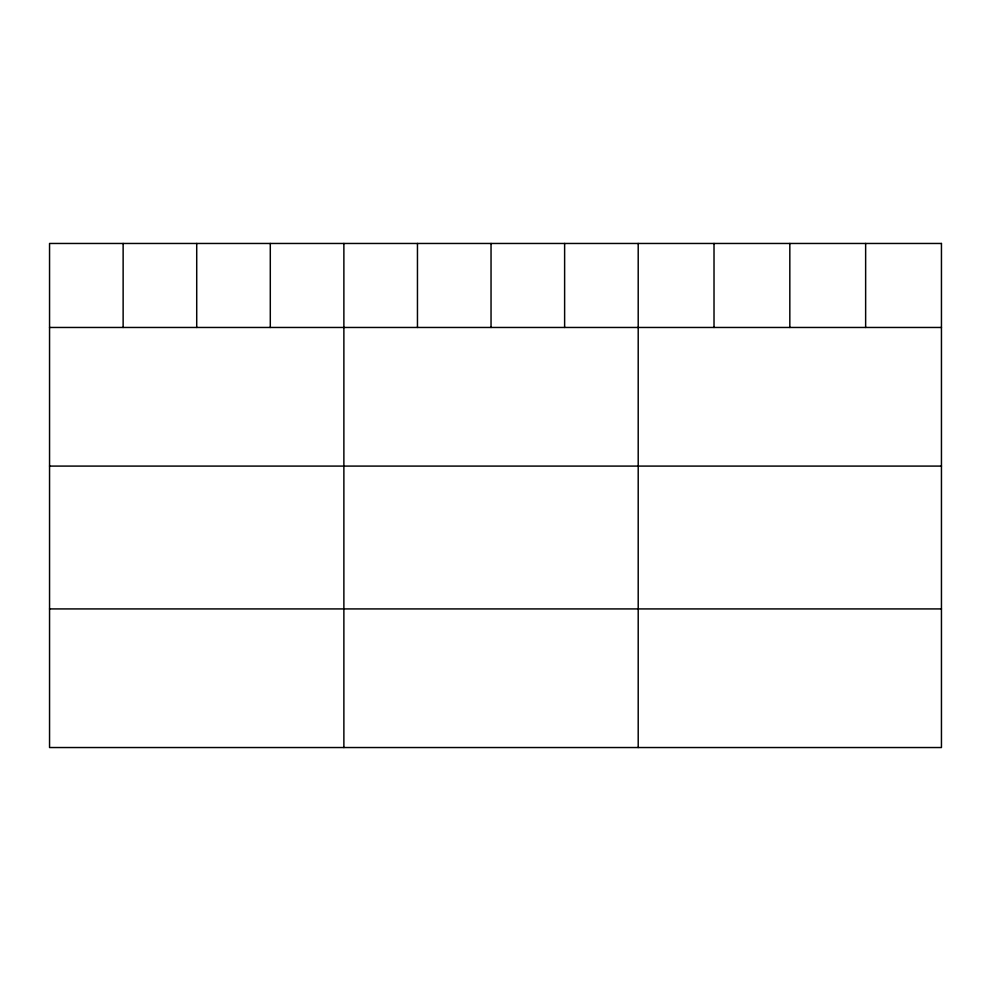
<?xml version="1.0" encoding="UTF-8"?>
<svg xmlns="http://www.w3.org/2000/svg" width="991" height="991" viewBox="0 0 991 991"><rect width="100%" height="100%" fill="white"/><g stroke="black" fill="none" stroke-linecap="round" stroke-linejoin="round"><path stroke-width="1.49" d="M49.55 327.464L941.45 327.464M49.55 466.092L941.45 466.092M49.55 608.92L941.45 608.92M865.638 243.464L865.638 327.464M789.827 243.464L789.827 327.464M714.015 243.464L714.015 327.464M638.204 243.464L638.204 747.536M564.622 243.464L564.622 327.464M491.04 243.464L491.04 327.464M417.459 243.464L417.459 327.464M343.877 243.464L343.877 747.536M270.295 243.464L270.295 327.464M196.714 243.464L196.714 327.464M123.132 243.464L123.132 327.464M941.45 243.464L49.55 243.464L49.55 747.536L941.45 747.536L941.45 243.464"/></g></svg>
